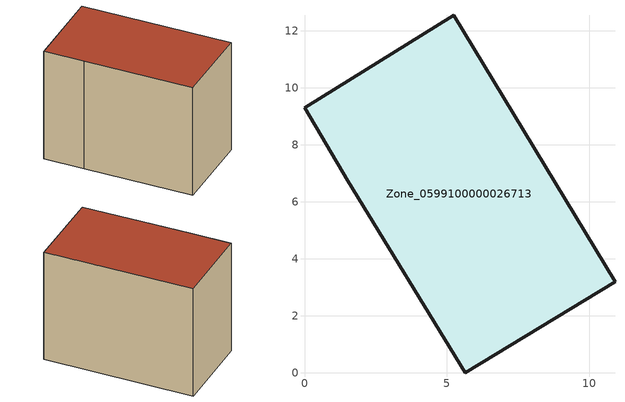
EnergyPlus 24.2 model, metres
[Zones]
Zone_0599100000026713
 floor ground (C_G): 5.64,0 1.52,6.74 0,9.3 5.23,12.54 10.9,3.19 z0
 wall outside (C_F): 1.52,6.74 5.64,0 10.9,3.19 5.23,12.54 0,9.3 1.52,6.74 z0:8.44
 roof outside (C_R): 10.9,3.19 5.23,12.54 0,9.3 1.52,6.74 5.64,0 z8.44
[BUILDING]
Pand.0599100000026713: North Axis=0; Terrain=City; Loads Convergence Tolerance Value=0.04; Temperature Convergence Tolerance Value=0.4; Solar Distribution=FullExterior; Maximum Number of Warmup Days=25; Minimum Number of Warmup Days=1
[Site:Location]
Rotterdam.The.Hague.AP_ZH_NLD Design_Conditions: Latitude=51.96; Longitude=4.45; Time Zone=1; Elevation=-4.5
[SITE:GROUNDTEMPERATURE:BUILDINGSURFACE]
18, 18, 18, 18, 18, 18, 18, 18, 18, 18, 18, 18
[MATERIAL] Thermal Absorptance=0.9; Solar Absorptance=0.7; Visible Absorptance=0.7
Name | Roughness | Thickness | Conductivity | Density | Specific Heat
G.TI.1946-1964 | MediumSmooth | 0.15 | 1 | 540 | 1210
F.TI.1946-1964 | Rough | 0.3 | 0.857143 | 1920 | 840
R.TI.1946-1964 | MediumRough | 0.2 | 0.277778 | 1500 | 1000
[CONSTRUCTION]
C_G: G.TI.1946-1964
C_F: F.TI.1946-1964
C_R: R.TI.1946-1964
[ZONE]
Zone_0599100000026713: Type=1; Multiplier=1; Ceiling Height=Autocalculate; Volume=Autocalculate; Floor Area=autocalculate; Part of Total Floor Area=Yes
[ZONEINFILTRATION:DESIGNFLOWRATE]
Infil_Zone_0599100000026713: Zone or ZoneList or Space or SpaceList=Zone_0599100000026713; Schedule=AlwaysOn; Design Flow Rate Calculation Method=Flow/Area; Flow Rate per Floor Area=0.003; Constant Term Coefficient=1; Temperature Term Coefficient=0; Velocity Term Coefficient=0; Velocity Squared Term Coefficient=0
[HVACTEMPLATE:ZONE:IDEALLOADSAIRSYSTEM]
Zone_0599100000026713: Maximum Heating Supply Air Temperature=50; Minimum Cooling Supply Air Temperature=13; Maximum Heating Supply Air Humidity Ratio=0.0156; Minimum Cooling Supply Air Humidity Ratio=0.0077; Heating Limit=NoLimit; Cooling Limit=NoLimit; Dehumidification Control Type=ConstantSensibleHeatRatio; Cooling Sensible Heat Ratio=0.7; Dehumidification Setpoint=60; Humidification Control Type=None; Humidification Setpoint=30; Outdoor Air Method=None; Outdoor Air Flow Rate per Person=0.00944; Outdoor Air Flow Rate per Zone Floor Area=0; Outdoor Air Flow Rate per Zone=0; Demand Controlled Ventilation Type=None; Outdoor Air Economizer Type=NoEconomizer; Heat Recovery Type=None; Sensible Heat Recovery Effectiveness=0.7; Latent Heat Recovery Effectiveness=0.65
[ZONECONTROL:THERMOSTAT]
ThermostatControl_Zone_0599100000026713: Zone or ZoneList=Zone_0599100000026713; Control Type Schedule=DualSetpointControlType; Control 1=Thermostat_Zone_0599100000026713; Temperature Difference Between Cutout And Setpoint=0
[THERMOSTATSETPOINT:DUALSETPOINT]
Thermostat_Zone_0599100000026713: Heating Setpoint Temperature Schedule=HeatingSetpoint_Zone_0599100000026713; Cooling Setpoint Temperature Schedule=CoolingSetpoint_Zone_0599100000026713
[SCHEDULE:COMPACT]
HeatingSetpoint_Zone_0599100000026713: Through: 12/31, For: AllDays, Until: 24:00, 21
CoolingSetpoint_Zone_0599100000026713: Through: 12/31, For: AllDays, Until: 24:00, 24
DualSetpointControlType: Through: 12/31, For: AllDays, Until: 24:00, 4
AlwaysOn: Through: 12/31, For: AllDays, Until: 24:00, 1
